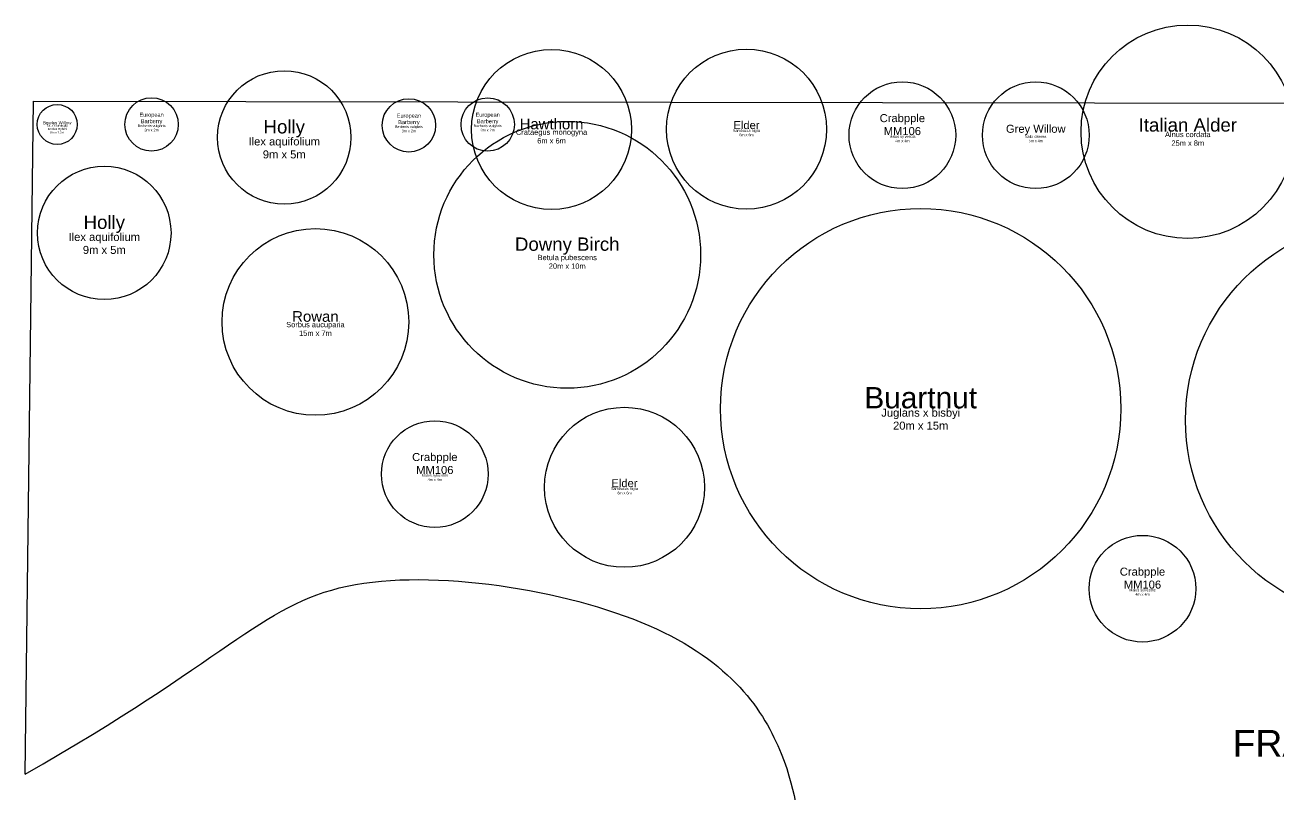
# Model space of a CAD drawing. Header units: metres. Extents: x 59 to 170, y -3 to 145.
# Drawn here: x 69.12 to 116.11, y 116.27 to 145.13 of the extents above; entities that cross this region are included whole.
import ezdxf

# ---------------------------------------------------------------- set-up
doc = ezdxf.new("R2010")
doc.units = ezdxf.units.M
for name, color, linetype, lineweight, true_color in [('Areas', 30, 'Continuous', 25, 0xff7f00), ('Boundary', 1, 'Continuous', 25, 0xff0000), ('Legend', 40, 'Continuous', 25, 0xffba00), ('Plant - Paused!', 1, 'Continuous', 25, 0xff0000), ('Plant - Shrub', 3, 'Continuous', 25, 0x00ff00), ('Plant - Tree', 3, 'Continuous', 25, 0x00ff00), ('Plant label', 30, 'Continuous', 25, 0xff7f00)]:
    doc.layers.add(name, color=color, linetype=linetype, lineweight=lineweight, true_color=true_color)
doc.layers.get('Plant - Paused!').off()
doc.styles.add('textstyle116', font='')
doc.styles.add('textstyle117', font='')
doc.styles.add('textstyle128', font='')
doc.styles.add('textstyle129', font='')
doc.styles.add('textstyle132', font='')
doc.styles.add('textstyle133', font='')
doc.styles.add('textstyle138', font='')
doc.styles.add('textstyle139', font='')
doc.styles.add('textstyle172', font='')
doc.styles.add('textstyle173', font='')
doc.styles.add('textstyle174', font='')
doc.styles.add('textstyle175', font='')
doc.styles.add('textstyle178', font='')
doc.styles.add('textstyle179', font='')
doc.styles.add('textstyle180', font='')
doc.styles.add('textstyle181', font='')
doc.styles.add('textstyle212', font='')
doc.styles.add('textstyle32', font='')
doc.styles.add('textstyle33', font='')
doc.styles.add('textstyle5', font='ltypeshp.shx')
doc.styles.add('textstyle6', font='ltypeshp.shx')
doc.styles.add('textstyle90', font='')
doc.styles.add('textstyle91', font='')
doc.styles.add('textstyle96', font='')
doc.styles.add('textstyle97', font='')
doc.styles.get('textstyle116').set_extended_font_data('Arial')
doc.styles.get('textstyle117').set_extended_font_data('Arial')
doc.styles.get('textstyle128').set_extended_font_data('Arial')
doc.styles.get('textstyle129').set_extended_font_data('Arial')
doc.styles.get('textstyle132').set_extended_font_data('Arial')
doc.styles.get('textstyle133').set_extended_font_data('Arial')
doc.styles.get('textstyle138').set_extended_font_data('Arial')
doc.styles.get('textstyle139').set_extended_font_data('Arial')
doc.styles.get('textstyle172').set_extended_font_data('Arial')
doc.styles.get('textstyle173').set_extended_font_data('Arial')
doc.styles.get('textstyle174').set_extended_font_data('Arial')
doc.styles.get('textstyle175').set_extended_font_data('Arial')
doc.styles.get('textstyle178').set_extended_font_data('Arial')
doc.styles.get('textstyle179').set_extended_font_data('Arial')
doc.styles.get('textstyle180').set_extended_font_data('Arial')
doc.styles.get('textstyle181').set_extended_font_data('Arial')
doc.styles.get('textstyle212').set_extended_font_data('Arial')
doc.styles.get('textstyle32').set_extended_font_data('Arial')
doc.styles.get('textstyle33').set_extended_font_data('Arial')
doc.styles.get('textstyle90').set_extended_font_data('Arial')
doc.styles.get('textstyle91').set_extended_font_data('Arial')
doc.styles.get('textstyle96').set_extended_font_data('Arial')
doc.styles.get('textstyle97').set_extended_font_data('Arial')
doc.linetypes.add('BATTING', pattern='A,0.00254,-2.54,["BAT",textstyle5,S=2.54,R=0,X=-2.54,Y=0],-5.08,["BAT",textstyle6,S=2.54,R=180,X=2.54,Y=0],-2.54', length=10.16254)

# ---------------------------------------------------------------- blocks, each defined once
blk = doc.blocks.new('Tree - Malus sylvestris')
at = {"layer": 'Plant - Tree'}
blk.add_circle((0, 0), 2, dxfattribs=at)
at = {"layer": 'Plant - Tree', "insert": (0, 0), "char_height": 0.3, "attachment_point": 8, "line_spacing_factor": 0.971628, "style": 'textstyle139'}
blk.add_mtext('\\c32767;Crabpple \\PMM106', dxfattribs=at)
at = {"layer": 'Plant label', "insert": (0, 0), "char_height": 0.1, "attachment_point": 2, "line_spacing_factor": 0.971628, "style": 'textstyle138'}
blk.add_mtext('\\c32767;Malus sylvestris\\P4m x 4m', dxfattribs=at)
blk = doc.blocks.new('Tree - Crataegus monogyna')
at = {"layer": 'Plant - Tree'}
blk.add_circle((0, 0), 3, dxfattribs=at)
at = {"layer": 'Plant - Tree', "insert": (0, 0), "char_height": 0.4, "attachment_point": 8, "line_spacing_factor": 0.971628, "style": 'textstyle117'}
blk.add_mtext('\\c32767;Hawthorn', dxfattribs=at)
at = {"layer": 'Plant label', "insert": (0, 0), "char_height": 0.2, "attachment_point": 2, "line_spacing_factor": 0.971628, "style": 'textstyle116'}
blk.add_mtext('\\c32767;Crataegus monogyna\\P6m x 6m', dxfattribs=at)
blk = doc.blocks.new('Tree - Juglans x bisbyi')
at = {"layer": 'Plant - Tree'}
blk.add_circle((0, 0), 7.5, dxfattribs=at)
at = {"layer": 'Plant - Tree', "insert": (0, 0), "char_height": 0.8, "attachment_point": 8, "line_spacing_factor": 0.971628, "style": 'textstyle133'}
blk.add_mtext('\\c32767;Buartnut', dxfattribs=at)
at = {"layer": 'Plant label', "insert": (0, 0), "char_height": 0.3, "attachment_point": 2, "line_spacing_factor": 0.971628, "style": 'textstyle132'}
blk.add_mtext('\\c32767;Juglans x bisbyi\\P20m x 15m', dxfattribs=at)
blk = doc.blocks.new('Tree - Sambucus nigra')
at = {"layer": 'Plant - Tree'}
blk.add_circle((0, 0), 3, dxfattribs=at)
at = {"layer": 'Plant - Tree', "insert": (0, 0), "char_height": 0.3, "attachment_point": 8, "line_spacing_factor": 0.971628, "style": 'textstyle179'}
blk.add_mtext('\\c32767;Elder', dxfattribs=at)
at = {"layer": 'Plant label', "insert": (0, 0), "char_height": 0.1, "attachment_point": 2, "line_spacing_factor": 0.971628, "style": 'textstyle178'}
blk.add_mtext('\\c32767;Sambucus nigra\\P6m x 6m', dxfattribs=at)
blk = doc.blocks.new('Tree - Ilex aquifolium')
at = {"layer": 'Plant - Tree'}
blk.add_circle((0, 0), 2.5, dxfattribs=at)
at = {"layer": 'Plant - Tree', "insert": (0, 0), "char_height": 0.5, "attachment_point": 8, "line_spacing_factor": 0.971628, "style": 'textstyle128'}
blk.add_mtext('\\c32767;Holly', dxfattribs=at)
at = {"layer": 'Plant label', "insert": (0, 0), "char_height": 0.3, "attachment_point": 2, "line_spacing_factor": 0.971628, "style": 'textstyle129'}
blk.add_mtext('\\c32767;Ilex aquifolium\\P9m x 5m', dxfattribs=at)
blk = doc.blocks.new("Tree - Salix x viminalis 'Bowles Hybrid'")
at = {"layer": 'Plant - Tree'}
blk.add_circle((0, 0), 0.75, dxfattribs=at)
at = {"layer": 'Plant - Tree', "insert": (0, 0), "char_height": 0.12, "attachment_point": 8, "line_spacing_factor": 0.971628, "style": 'textstyle175'}
blk.add_mtext('\\c32767;Bowles Willow', dxfattribs=at)
at = {"layer": 'Plant label', "insert": (0, 0), "char_height": 0.08, "attachment_point": 2, "line_spacing_factor": 0.971628, "style": 'textstyle174'}
blk.add_mtext("\\c32767;Salix x viminalis \\P'Bowles Hybrid'\\P9m x 1.5m", dxfattribs=at)
blk = doc.blocks.new('Shrub - Berberis vulgaris')
at = {"layer": 'Plant - Shrub'}
blk.add_circle((0, 0), 1, dxfattribs=at)
at = {"layer": 'Plant - Shrub', "insert": (0, 0), "char_height": 0.15, "attachment_point": 8, "line_spacing_factor": 0.971628, "style": 'textstyle33'}
blk.add_mtext('\\c32767;European\\PBarberry', dxfattribs=at)
at = {"layer": 'Plant label', "insert": (0, 0), "char_height": 0.1, "attachment_point": 2, "line_spacing_factor": 0.971628, "style": 'textstyle32'}
blk.add_mtext('\\c32767;Berberis vulgaris\\P3m x 2m', dxfattribs=at)
blk = doc.blocks.new('Tree - Salix cinerea')
at = {"layer": 'Plant - Tree'}
blk.add_circle((0, 0), 2, dxfattribs=at)
at = {"layer": 'Plant - Tree', "insert": (0, 0), "char_height": 0.3, "attachment_point": 8, "line_spacing_factor": 0.971628, "style": 'textstyle173'}
blk.add_mtext('\\c32767;Grey Willow', dxfattribs=at)
at = {"layer": 'Plant label', "insert": (0, 0), "char_height": 0.1, "attachment_point": 2, "line_spacing_factor": 0.971628, "style": 'textstyle172'}
blk.add_mtext('\\c32767;Salix cinerea\\P5m x 4m', dxfattribs=at)
blk = doc.blocks.new('Tree - Alnus cordata')
at = {"layer": 'Plant - Tree'}
blk.add_circle((0, 0), 4, dxfattribs=at)
at = {"layer": 'Plant - Tree', "insert": (0, 0), "char_height": 0.5, "attachment_point": 8, "line_spacing_factor": 0.971628, "style": 'textstyle91'}
blk.add_mtext('\\c32767;Italian Alder', dxfattribs=at)
at = {"layer": 'Plant label', "insert": (0, 0), "char_height": 0.2, "attachment_point": 2, "line_spacing_factor": 0.971628, "style": 'textstyle90'}
blk.add_mtext('\\c32767;Alnus cordata\\P25m x 8m', dxfattribs=at)
blk = doc.blocks.new('Tree - Betulae pubescens')
at = {"layer": 'Plant - Tree'}
blk.add_circle((0, 0), 5, dxfattribs=at)
at = {"layer": 'Plant - Tree', "insert": (0, 0), "char_height": 0.5, "attachment_point": 8, "line_spacing_factor": 0.971628, "style": 'textstyle97'}
blk.add_mtext('\\c32767;Downy Birch', dxfattribs=at)
at = {"layer": 'Plant label', "insert": (0, 0), "char_height": 0.2, "attachment_point": 2, "line_spacing_factor": 0.971628, "style": 'textstyle96'}
blk.add_mtext('\\c32767;Betula pubescens\\P20m x 10m', dxfattribs=at)
blk = doc.blocks.new('Tree - Sorbus aucuparia')
at = {"layer": 'Plant - Tree'}
blk.add_circle((0, 0), 3.5, dxfattribs=at)
at = {"layer": 'Plant - Tree', "insert": (0, 0), "char_height": 0.4, "attachment_point": 8, "line_spacing_factor": 0.971628, "style": 'textstyle181'}
blk.add_mtext('\\c32767;Rowan', dxfattribs=at)
at = {"layer": 'Plant label', "insert": (0, 0), "char_height": 0.2, "attachment_point": 2, "line_spacing_factor": 0.971628, "style": 'textstyle180'}
blk.add_mtext('\\c32767;Sorbus aucuparia\\P15m x 7m', dxfattribs=at)

msp = doc.modelspace()

# ---------------------------------------------------------------- linework, layer by layer
at = {"layer": 'Areas'}
msp.add_open_spline([(69.117, 117.054), (76.552, 121.253), (79.413, 125.582), (94.379, 123.16), (98.047, 117.511), (98.121, 115.017), (98.121, 115.017)], degree=3, dxfattribs=at)
at = {"layer": 'Boundary'}
for p, q in [((69.117, 117.054), (69.427, 142.276)), ((69.427, 142.276), (163.981, 142.138))]:
    msp.add_line(p, q, dxfattribs=at)

# ---------------------------------------------------------------- block references
at = {"layer": 'Plant - Paused!', "linetype": 'BATTING'}
msp.add_blockref('Tree - Alnus cordata', (112.699, 141.128), dxfattribs=at)
at = {"layer": 'Plant - Paused!'}
for name, p in [('Tree - Crataegus monogyna', (88.851, 141.214)), ('Tree - Sambucus nigra', (96.157, 141.225)), ('Tree - Ilex aquifolium', (78.832, 140.916)), ('Tree - Malus sylvestris', (102, 141)), ('Tree - Salix cinerea', (107, 141)), ('Shrub - Berberis vulgaris', (73.859, 141.404)), ('Shrub - Berberis vulgaris', (86.457, 141.402)), ("Tree - Salix x viminalis 'Bowles Hybrid'", (70.321, 141.403)), ('Shrub - Berberis vulgaris', (83.504, 141.369)), ('Tree - Betulae pubescens', (89.439, 136.516)), ('Tree - Ilex aquifolium', (72.087, 137.336)), ('Tree - Sorbus aucuparia', (80, 134)), ('Tree - Sambucus nigra', (91.583, 127.802)), ('Tree - Malus sylvestris', (84.475, 128.296)), ('Tree - Malus sylvestris', (111, 124))]:
    msp.add_blockref(name, p, dxfattribs=at)
at = {"layer": 'Plant - Tree'}
for p in [(102.687, 130.749), (120.111, 130.321)]:
    msp.add_blockref('Tree - Juglans x bisbyi', p, dxfattribs=at)

# ---------------------------------------------------------------- texts
at = {"layer": 'Legend', "insert": (118.959, 118.205), "char_height": 1, "attachment_point": 5, "style": 'textstyle212'}
msp.add_mtext('FRAME YARD', dxfattribs=at)

doc.saveas('drawing.dxf')
